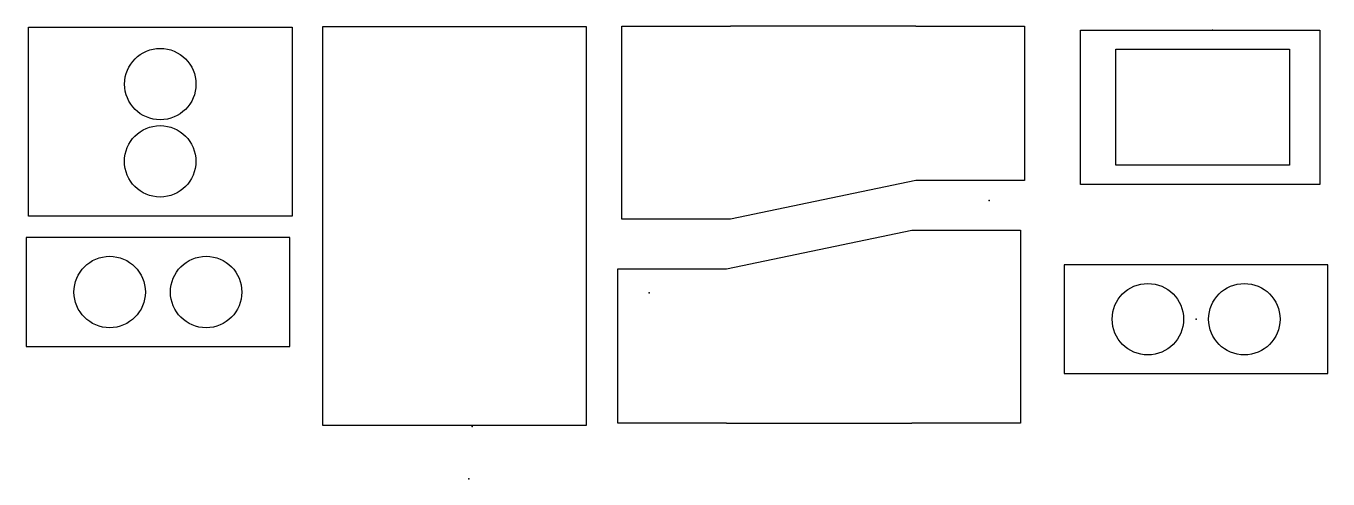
# Model space of a CAD drawing. Header units: centimetres. Extents: x -23 to 44.5, y 0 to 23.5.
import ezdxf

# ---------------------------------------------------------------- set-up
doc = ezdxf.new("R2010")
doc.units = ezdxf.units.CM
doc.header["$MEASUREMENT"] = 0
for name, color, linetype in [('LC to[ v2_0', 7, 'Continuous'), ('LC to[ v2_Sketch2', 7, 'Continuous'), ('LC to[ v2_Sketch3', 7, 'Continuous')]:
    doc.layers.add(name, color=color, linetype=linetype)

msp = doc.modelspace()

# ---------------------------------------------------------------- linework, layer by layer
at = {"layer": 'LC to[ v2_0'}
for p, q in [((-9.282, 12.505), (-22.952, 12.505)), ((-22.952, 12.505), (-22.952, 6.87)), ((-9.282, 6.87), (-9.282, 12.505)), ((-22.952, 6.87), (-9.282, 6.87))]:
    msp.add_line(p, q, dxfattribs=at)
for centre in [(-18.617, 9.687), (-13.617, 9.687)]:
    msp.add_circle(centre, 1.85, dxfattribs=at)
at = {"layer": 'LC to[ v2_Sketch2'}
for p, q in [((-22.829, 13.611, 10.056), (-22.829, 23.411, 10.056)), ((-22.829, 23.411, 10.056), (-9.159, 23.411, 10.056)), ((-9.159, 23.411, 10.056), (-9.159, 13.611, 10.056)), ((-9.159, 13.611, 10.056), (-22.829, 13.611, 10.056))]:
    msp.add_line(p, q, dxfattribs=at)
for centre in [(-15.994, 20.463, 10.056), (-16, 16.46, 10.056)]:
    msp.add_circle(centre, 1.85, dxfattribs=at)
msp.add_point((0, 0), dxfattribs=at)
at = {"layer": 'LC to[ v2_Sketch3'}
for p, q in [((6.092, 23.429), (-7.578, 23.429)), ((-7.578, 23.429), (-7.578, 2.794)), ((6.092, 2.794), (6.092, 23.429)), ((7.925, 13.471), (7.925, 23.471)), ((7.925, 23.471), (13.56, 23.471)), ((23.16, 23.471), (13.56, 23.471)), ((23.16, 23.471), (28.795, 23.471)), ((28.795, 23.471), (28.795, 15.471)), ((31.705, 15.265), (31.705, 23.265)), ((31.705, 23.265), (44.105, 23.265)), ((31.705, 23.265), (44.105, 23.265)), ((44.105, 23.265), (44.105, 15.265)), ((33.54, 16.265), (33.54, 22.265)), ((33.54, 22.265), (42.54, 22.265)), ((42.54, 22.265), (42.54, 16.265)), ((42.54, 16.265), (33.54, 16.265)), ((23.16, 15.471), (13.56, 13.471)), ((28.795, 15.471), (23.16, 15.471)), ((44.105, 15.265), (31.705, 15.265)), ((13.56, 13.471), (7.925, 13.471)), ((13.355, 10.893), (22.955, 12.893)), ((22.955, 12.893), (28.59, 12.893)), ((28.59, 12.893), (28.59, 2.893)), ((7.72, 2.893), (7.72, 10.893)), ((7.72, 10.893), (13.355, 10.893)), ((44.528, 11.098), (30.858, 11.098)), ((30.858, 11.098), (30.858, 5.463)), ((44.528, 5.463), (44.528, 11.098)), ((30.858, 5.463), (44.528, 5.463)), ((-7.578, 2.794), (6.092, 2.794)), ((13.355, 2.893), (7.72, 2.893)), ((13.355, 2.893), (22.955, 2.893)), ((28.59, 2.893), (22.955, 2.893))]:
    msp.add_line(p, q, dxfattribs=at)
for centre in [(35.193, 8.28), (40.193, 8.28)]:
    msp.add_circle(centre, 1.85, dxfattribs=at)
for p in [(38.54, 23.265), (26.97, 14.437), (9.339, 9.648), (37.693, 8.28), (37.693, 8.28), (0.164, 2.711)]:
    msp.add_point(p, dxfattribs=at)

doc.saveas('drawing.dxf')
